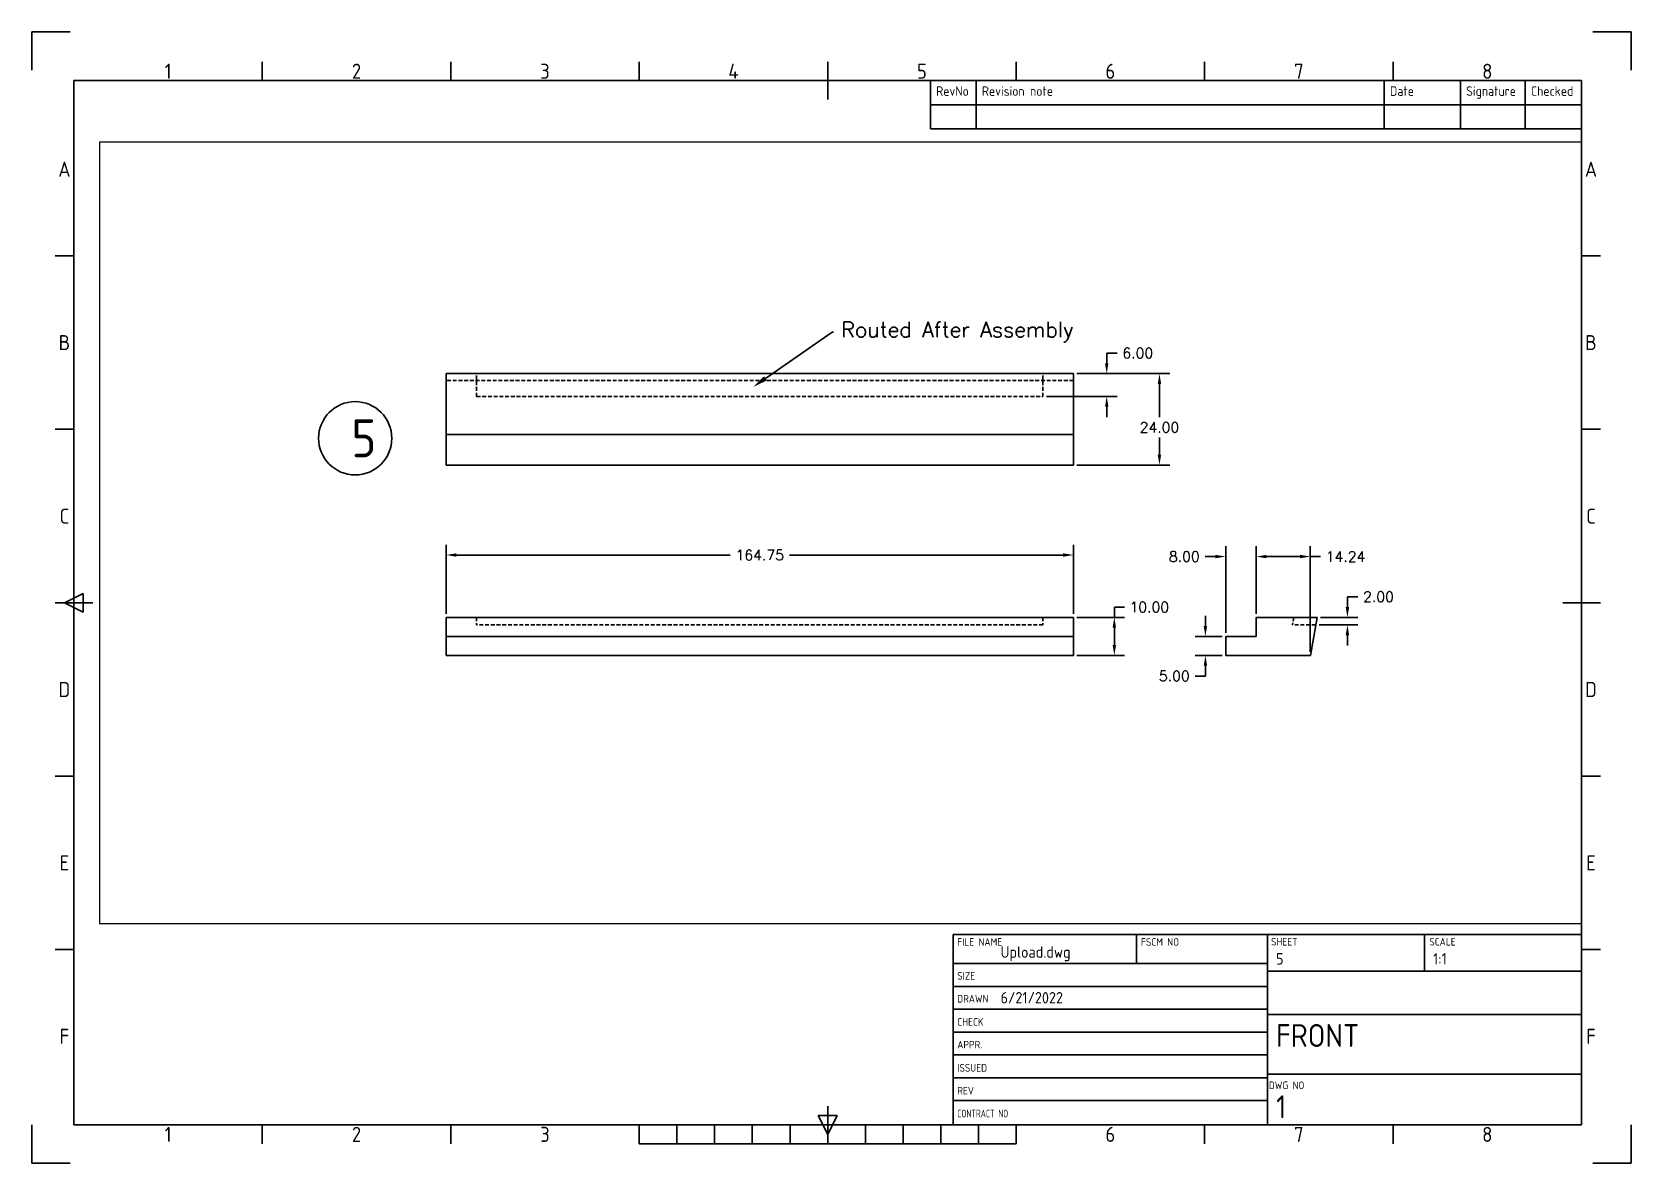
# Paper-space layout 'Front' of a CAD drawing. Header units: millimetres. Extents: x 0 to 420, y 0 to 297.
# The model-space entities are those that its viewports show. They can reach past a viewport. Long polylines and large blocks are cut down to what shows.
import ezdxf
from ezdxf import colors
from ezdxf.entities.mleader import LeaderData, LeaderLine
from ezdxf.enums import TextEntityAlignment as Align
from ezdxf.math import Vec2, Vec3

# ---------------------------------------------------------------- set-up
doc = ezdxf.new("R2010")
doc.units = ezdxf.units.MM
doc.linetypes.add('DASHEDX2', pattern=[1.5, 1, -0.5])
for name, color, linetype in [('Dim', 1, 'Continuous'), ('Hidden', 3, 'DASHEDX2'), ('Layer1', 5, 'Continuous'), ('Title Block', 7, 'Continuous'), ('Viewport', 40, 'Continuous'), ('Wood', 7, 'Continuous')]:
    doc.layers.add(name, color=color, linetype=linetype)
doc.styles.add('ACISOTS', font='isocp.shx', dxfattribs={"height": 1})
doc.styles.add('ISO Proportional', font='isocp.shx')
doc.styles.get("Standard").update_dxf_attribs({"font": 'simplex.shx'})
doc.dimstyles.new('Copy of Standard', dxfattribs={"dimscale": 15, "dimtxt": 0.18, "dimasz": 0.18, "dimexe": 0.18, "dimexo": 0.0625, "dimgap": 0.09, "dimtad": 0, "dimtih": 1, "dimtoh": 1, "dimzin": 0, "dimdsep": 46, "dimtxsty": 'Standard', "dimcen": 0.09, "dimadec": 0, "dimazin": 0, "dimtfac": 1, "dimtofl": 0, "dimtmove": 0, "dimatfit": 2, "dimfxl": 1, "dimtolj": 1, "dimtzin": 0, "dimarcsym": 0})

# ---------------------------------------------------------------- blocks, each defined once
blk = doc.blocks.new('*T3')
at = {"layer": 'Title Block', "color": 0, "lineweight": -2}
for p, q in [((0, 0), (12, 0)), ((0, 0), (0, -6.33)), ((12, 0), (119.19, 0)), ((12, 0), (12, -6.33)), ((119.19, 0), (139.19, 0)), ((119.19, 0), (119.19, -6.33)), ((139.19, 0), (156.21, 0)), ((139.19, 0), (139.19, -6.33)), ((156.21, 0), (171, 0)), ((156.21, 0), (156.21, -6.33)), ((171, 0), (171, -6.33)), ((0, -6.33), (12, -6.33)), ((0, -6.33), (0, -12.67)), ((12, -6.33), (119.19, -6.33)), ((12, -6.33), (12, -12.67)), ((119.19, -6.33), (139.19, -6.33)), ((119.19, -6.33), (119.19, -12.67)), ((139.19, -6.33), (156.21, -6.33)), ((139.19, -6.33), (139.19, -12.67)), ((156.21, -6.33), (171, -6.33)), ((156.21, -6.33), (156.21, -12.67)), ((171, -6.33), (171, -12.67)), ((0, -12.67), (12, -12.67)), ((12, -12.67), (119.19, -12.67)), ((119.19, -12.67), (139.19, -12.67)), ((139.19, -12.67), (156.21, -12.67)), ((156.21, -12.67), (171, -12.67))]:
    blk.add_line(p, q, dxfattribs=at)
at = {"layer": 'Title Block', "color": 0, "char_height": 2.5, "attachment_point": 1, "style": 'ISO Proportional'}
for s, insert, width in [('RevNo', (1.5, -1.5), 9), ('Revision note', (13.5, -1.5), 104.1871), ('Date', (120.69, -1.5), 17), ('Signature', (140.69, -1.5), 14.0204), ('Checked', (157.71, -1.5), 11.7925)]:
    blk.add_mtext(s, dxfattribs=dict(at, insert=insert, width=width))
blk = doc.blocks.new('Title Block')
at = {"layer": 'Title Block'}
for p, q in [((0, 297), (0, 287)), ((10, 297), (0, 297)), ((420, 297), (410, 297)), ((420, 287), (420, 297)), ((60.5, 284.23), (60.5, 289.18)), ((110, 284.23), (110, 289.18)), ((159.5, 284.23), (159.5, 289.18)), ((209, 279.28), (209, 289.18)), ((258.5, 284.23), (258.5, 289.18)), ((308, 284.23), (308, 289.18)), ((357.5, 284.23), (357.5, 289.18)), ((407, 284.23), (11, 284.23)), ((11, 284.23), (11, 10)), ((407, 10), (407, 284.23)), ((11, 238.19), (6.05, 238.19)), ((411.95, 238.19), (407, 238.19)), ((11, 192.66), (6.05, 192.66)), ((411.95, 192.66), (407, 192.66)), ((6.05, 147.12), (15.95, 147.12)), ((8.52, 147.12), (13.47, 149.59)), ((13.47, 144.64), (8.52, 147.12)), ((13.47, 149.59), (13.47, 144.64)), ((402.05, 147.12), (411.95, 147.12)), ((11, 101.58), (6.05, 101.58)), ((411.95, 101.58), (407, 101.58)), ((407, 60), (242, 60)), ((242, 10), (242, 60)), ((290.14, 60), (290.14, 52.38)), ((324.5, 10), (324.5, 60)), ((365.75, 50.35), (365.75, 60)), ((407, 10), (407, 60)), ((11, 56.03), (6.05, 56.03)), ((411.95, 56.03), (407, 56.03)), ((242, 52.38), (324.5, 52.38)), ((242, 46.38), (324.5, 46.38)), ((407, 50.35), (324.5, 50.35)), ((242, 40.38), (324.5, 40.38)), ((324.5, 39.01), (407, 39.01)), ((242, 34.38), (324.5, 34.38)), ((242, 28.38), (324.5, 28.38)), ((242, 22.38), (324.5, 22.38)), ((324.5, 23.29), (407, 23.29)), ((209, 10), (209, 14.95)), ((242, 16.38), (324.5, 16.38)), ((0, 0), (0, 10)), ((11, 10), (407, 10)), ((60.5, 5.05), (60.5, 10)), ((110, 5.05), (110, 10)), ((159.5, 5.05), (159.5, 10)), ((169.4, 5.05), (169.4, 10)), ((179.3, 5.05), (179.3, 10)), ((189.2, 5.05), (189.2, 10)), ((199.1, 5.05), (199.1, 10)), ((206.53, 12.47), (211.47, 12.47)), ((209, 7.52), (206.53, 12.47)), ((211.47, 12.47), (209, 7.52)), ((209, 10), (209, 5.05)), ((218.9, 5.05), (218.9, 10)), ((228.8, 5.05), (228.8, 10)), ((238.7, 5.05), (238.7, 10)), ((407, 10), (242, 10)), ((248.6, 5.05), (248.6, 10)), ((258.5, 5.05), (258.5, 10)), ((308, 5.05), (308, 10)), ((357.5, 5.05), (357.5, 10)), ((420, 0), (420, 10)), ((159.5, 5.05), (258.5, 5.05)), ((0, 0), (10, 0)), ((420, 0), (410, 0))]:
    blk.add_line(p, q, dxfattribs=at)
blk.add_blockref('*T3', (236, 284.23))
at = {"layer": 'Title Block', "style": 'ISO Proportional'}
for s, p in [('1', (35.75, 286.7)), ('2', (85.25, 286.7)), ('3', (134.75, 286.7)), ('4', (184.25, 286.7)), ('5', (233.75, 286.7)), ('6', (283.25, 286.7)), ('7', (332.75, 286.7)), ('8', (382.25, 286.7)), ('A', (8.52, 260.96)), ('A', (409.48, 260.96)), ('B', (8.52, 215.43)), ('B', (409.48, 215.43)), ('C', (8.52, 169.88)), ('C', (409.48, 169.88)), ('D', (8.52, 124.34)), ('D', (409.48, 124.34)), ('E', (8.52, 78.8)), ('E', (409.48, 78.8)), ('F', (8.52, 33.27)), ('F', (409.48, 33.27)), ('1', (35.75, 7.52)), ('2', (85.25, 7.52)), ('3', (134.75, 7.52)), ('6', (283.25, 7.52)), ('7', (332.75, 7.52)), ('8', (382.25, 7.52))]:
    blk.add_text(s, height=3.96, dxfattribs=at).set_placement(p, align=Align.MIDDLE)
at = {"layer": 'Title Block', "lineweight": 25, "style": 'ACISOTS'}
for s, p in [('FILE NAME', (243.03, 57.04)), ('FSCM NO', (291.3, 57.04)), ('SHEET', (325.45, 57.11)), ('SCALE', (367.03, 57.11)), ('SIZE', (243.03, 48.14)), ('DRAWN', (243.03, 42.14)), ('CHECK', (243.03, 36.05)), ('APPR.', (243.03, 30.08)), ('ISSUED', (243.03, 23.99)), ('REV', (243.03, 17.99))]:
    blk.add_text(s, height=2, dxfattribs=at).set_placement(p)
at = {"layer": 'Title Block', "lineweight": 25, "style": 'ACISOTS', "width": 0.683519}
blk.add_text('CONTRACT NO', height=2, dxfattribs=at).set_placement((243.03, 11.99))
at = {"layer": 'Title Block', "insert": (324.88, 21.41), "char_height": 2, "width": 8.8, "attachment_point": 1, "style": 'ACISOTS'}
blk.add_mtext('DWG NO', dxfattribs=at)
at = {"layer": 'Title Block', "lineweight": 35, "style": 'ACISOTS'}
for tag, p, height in [('FILE_NAME', (254.41, 53.9), 3), ('FSCM_NO', (293.68, 53.04), 3), ('SHEET', (326.77, 52.11), 3), ('SCALE', (368.02, 52.11), 3), ('SIZE', (254.7, 48.23), 3), ('DESIGN_ACTIVITY', (328.79, 43.14), 3.5), ('CHECK_DATE', (254.41, 41.9), 3), ('CHECK_DATE', (254.7, 36.14), 3), ('CHECKED_BY', (277.96, 36.14), 3), ('SHEETNAME', (326.77, 30.48), 6), ('APPROVAL_DATE', (254.7, 30.17), 3), ('APPROVED_BY', (277.96, 30.17), 3), ('ISSUE_DATE', (254.7, 24.08), 3), ('ISSUED_BY', (277.96, 24.08), 3), ('DRAWING_SUBTITLE', (328.79, 25.44), 3), ('REVISION', (254.7, 18.08), 3), ('SHEETNUMBER-NAME', (326.77, 11.76), 6), ('CONTRACT_NO', (254.7, 12.08), 3.5)]:
    blk.add_attdef(tag, p, '', height=height, dxfattribs=at)
blk = doc.blocks.new('*D73')
at = {"layer": 'Defpoints', "color": 0, "transparency": 16777216}
for p in [(3206.2, 662.99), (3206.2, 638.99), (3228.8, 638.99)]:
    blk.add_point(p, dxfattribs=at)
at = {"layer": 'Dim', "color": 0, "lineweight": -2, "transparency": 16777216}
for p, q in [((3207.13, 662.99), (3231.5, 662.99)), ((3228.8, 660.29), (3228.8, 651.59)), ((3228.8, 641.69), (3228.8, 646.19)), ((3207.13, 638.99), (3231.5, 638.99))]:
    blk.add_line(p, q, dxfattribs=at)
at = {"layer": 'Dim', "color": 0, "transparency": 16777216}
for points in [[(3228.35, 660.29), (3229.25, 660.29), (3228.8, 662.99)], [(3228.35, 641.69), (3229.25, 641.69), (3228.8, 638.99)]]:
    blk.add_solid(points, dxfattribs=at)
at = {"layer": 'Dim', "color": 0, "transparency": 16777216, "insert": (3228.8, 648.89), "char_height": 2.7, "attachment_point": 5}
blk.add_mtext('\\A1;24.00', dxfattribs=at)
blk = doc.blocks.new('*D74')
at = {"layer": 'Defpoints', "color": 0, "transparency": 16777216}
for p in [(3246.2, 614.95), (3254.2, 598.99), (3246.2, 593.99)]:
    blk.add_point(p, dxfattribs=at)
at = {"layer": 'Dim', "color": 0, "lineweight": -2, "transparency": 16777216}
for p, q in [((3246.2, 594.93), (3246.2, 617.65)), ((3254.2, 599.93), (3254.2, 617.65)), ((3243.5, 614.95), (3240.8, 614.95)), ((3256.9, 614.95), (3259.6, 614.95))]:
    blk.add_line(p, q, dxfattribs=at)
at = {"layer": 'Dim', "color": 0, "transparency": 16777216}
for points in [[(3243.5, 615.4), (3243.5, 614.5), (3246.2, 614.95)], [(3256.9, 615.4), (3256.9, 614.5), (3254.2, 614.95)]]:
    blk.add_solid(points, dxfattribs=at)
at = {"layer": 'Dim', "color": 0, "transparency": 16777216, "insert": (3235.33, 614.95), "char_height": 2.7, "attachment_point": 5}
blk.add_mtext('\\A1;8.00', dxfattribs=at)
blk = doc.blocks.new('*D75')
at = {"layer": 'Defpoints', "color": 0, "transparency": 16777216}
for p in [(3246.2, 593.99), (3240.87, 588.99), (3246.2, 588.99)]:
    blk.add_point(p, dxfattribs=at)
at = {"layer": 'Dim', "color": 0, "lineweight": -2, "transparency": 16777216}
for p, q in [((3240.87, 596.69), (3240.87, 599.39)), ((3245.26, 593.99), (3238.17, 593.99)), ((3245.26, 588.99), (3238.17, 588.99)), ((3240.87, 586.29), (3240.87, 583.59)), ((3240.87, 583.59), (3238.17, 583.59))]:
    blk.add_line(p, q, dxfattribs=at)
at = {"layer": 'Dim', "color": 0, "transparency": 16777216}
for points in [[(3240.42, 596.69), (3241.32, 596.69), (3240.87, 593.99)], [(3240.42, 586.29), (3241.32, 586.29), (3240.87, 588.99)]]:
    blk.add_solid(points, dxfattribs=at)
at = {"layer": 'Dim', "color": 0, "transparency": 16777216, "insert": (3232.7, 583.59), "char_height": 2.7, "attachment_point": 5}
blk.add_mtext('\\A1;5.00', dxfattribs=at)
blk = doc.blocks.new('*D76')
at = {"layer": 'Defpoints', "color": 0, "transparency": 16777216}
for p in [(3206.2, 615.36), (3041.45, 598.99), (3206.2, 598.99)]:
    blk.add_point(p, dxfattribs=at)
at = {"layer": 'Dim', "color": 0, "lineweight": -2, "transparency": 16777216}
for p, q in [((3041.45, 599.93), (3041.45, 618.06)), ((3206.2, 599.93), (3206.2, 618.06)), ((3044.15, 615.36), (3116.04, 615.36)), ((3203.5, 615.36), (3131.6, 615.36))]:
    blk.add_line(p, q, dxfattribs=at)
at = {"layer": 'Dim', "color": 0, "transparency": 16777216}
for points in [[(3044.15, 615.81), (3044.15, 614.91), (3041.45, 615.36)], [(3203.5, 615.81), (3203.5, 614.91), (3206.2, 615.36)]]:
    blk.add_solid(points, dxfattribs=at)
at = {"layer": 'Dim', "color": 0, "transparency": 16777216, "insert": (3123.82, 615.36), "char_height": 2.7, "attachment_point": 5}
blk.add_mtext('\\A1;164.75', dxfattribs=at)
blk = doc.blocks.new('*D77')
at = {"layer": 'Defpoints', "color": 0, "transparency": 16777216}
for p in [(3206.2, 598.99), (3216.95, 598.99), (3206.2, 588.99)]:
    blk.add_point(p, dxfattribs=at)
at = {"layer": 'Dim', "color": 0, "lineweight": -2, "transparency": 16777216}
for p, q in [((3216.95, 598.99), (3216.95, 601.69)), ((3216.95, 601.69), (3219.65, 601.69)), ((3207.13, 598.99), (3219.65, 598.99)), ((3216.95, 591.69), (3216.95, 596.29)), ((3207.13, 588.99), (3219.65, 588.99))]:
    blk.add_line(p, q, dxfattribs=at)
at = {"layer": 'Dim', "color": 0, "transparency": 16777216}
for points in [[(3216.5, 596.29), (3217.4, 596.29), (3216.95, 598.99)], [(3216.5, 591.69), (3217.4, 591.69), (3216.95, 588.99)]]:
    blk.add_solid(points, dxfattribs=at)
at = {"layer": 'Dim', "color": 0, "transparency": 16777216, "insert": (3226.14, 601.69), "char_height": 2.7, "attachment_point": 5}
blk.add_mtext('\\A1;10.00', dxfattribs=at)
blk = doc.blocks.new('*D78')
at = {"layer": 'Defpoints', "color": 0, "transparency": 16777216}
for p in [(3206.2, 662.99), (3214.95, 662.99), (3198.2, 656.99)]:
    blk.add_point(p, dxfattribs=at)
at = {"layer": 'Dim', "color": 0, "lineweight": -2, "transparency": 16777216}
for p, q in [((3214.95, 665.69), (3214.95, 668.39)), ((3214.95, 668.39), (3217.65, 668.39)), ((3207.13, 662.99), (3217.65, 662.99)), ((3199.13, 656.99), (3217.65, 656.99)), ((3214.95, 654.29), (3214.95, 651.59))]:
    blk.add_line(p, q, dxfattribs=at)
at = {"layer": 'Dim', "color": 0, "transparency": 16777216}
for points in [[(3214.5, 665.69), (3215.4, 665.69), (3214.95, 662.99)], [(3214.5, 654.29), (3215.4, 654.29), (3214.95, 656.99)]]:
    blk.add_solid(points, dxfattribs=at)
at = {"layer": 'Dim', "color": 0, "transparency": 16777216, "insert": (3223.12, 668.39), "char_height": 2.7, "attachment_point": 5}
blk.add_mtext('\\A1;6.00', dxfattribs=at)
blk = doc.blocks.new('*D79')
at = {"layer": 'Defpoints', "color": 0, "transparency": 16777216}
for p in [(3269.84, 596.99), (3270.2, 598.99), (3278.17, 598.99)]:
    blk.add_point(p, dxfattribs=at)
at = {"layer": 'Dim', "color": 0, "lineweight": -2, "transparency": 16777216}
for p, q in [((3278.17, 601.69), (3278.17, 604.39)), ((3278.17, 604.39), (3280.87, 604.39)), ((3270.78, 596.99), (3280.87, 596.99)), ((3271.13, 598.99), (3280.87, 598.99)), ((3278.17, 594.29), (3278.17, 591.59))]:
    blk.add_line(p, q, dxfattribs=at)
at = {"layer": 'Dim', "color": 0, "transparency": 16777216}
for points in [[(3277.72, 601.69), (3278.62, 601.69), (3278.17, 598.99)], [(3277.72, 594.29), (3278.62, 594.29), (3278.17, 596.99)]]:
    blk.add_solid(points, dxfattribs=at)
at = {"layer": 'Dim', "color": 0, "transparency": 16777216, "insert": (3286.34, 604.39), "char_height": 2.7, "attachment_point": 5}
blk.add_mtext('\\A1;2.00', dxfattribs=at)
blk = doc.blocks.new('*D131')
at = {"layer": 'Defpoints', "color": 0, "transparency": 16777216}
for p in [(3254.2, 614.95), (3254.2, 598.99), (3268.43, 588.99)]:
    blk.add_point(p, dxfattribs=at)
at = {"layer": 'Dim', "color": 0, "lineweight": -2, "transparency": 16777216}
for p, q in [((3254.2, 599.93), (3254.2, 617.65)), ((3268.43, 589.93), (3268.43, 617.65)), ((3256.9, 614.95), (3265.73, 614.95)), ((3268.43, 614.95), (3271.13, 614.95))]:
    blk.add_line(p, q, dxfattribs=at)
at = {"layer": 'Dim', "color": 0, "transparency": 16777216}
for points in [[(3256.9, 615.4), (3256.9, 614.5), (3254.2, 614.95)], [(3265.73, 615.4), (3265.73, 614.5), (3268.43, 614.95)]]:
    blk.add_solid(points, dxfattribs=at)
at = {"layer": 'Dim', "color": 0, "transparency": 16777216, "insert": (3277.69, 614.95), "char_height": 2.7, "attachment_point": 5}
blk.add_mtext('\\A1;14.24', dxfattribs=at)

msp = doc.modelspace()

# ---------------------------------------------------------------- linework, layer by layer
at = {"layer": 'Hidden'}
for p, q in [((3206.197, 661.228), (3041.447, 661.228)), ((3049.447, 656.992), (3049.447, 662.992)), ((3198.197, 656.992), (3198.197, 662.992)), ((3049.447, 656.992), (3198.197, 656.992)), ((3049.447, 598.992), (3049.447, 596.992)), ((3198.197, 596.992), (3049.447, 596.992)), ((3198.197, 598.992), (3198.197, 596.992)), ((3264.105, 598.992), (3263.752, 596.992)), ((3269.845, 596.992), (3263.752, 596.992))]:
    msp.add_line(p, q, dxfattribs=at)
at = {"layer": 'Layer1'}
msp.add_circle((3017.559, 646.015), 9.618, dxfattribs=at)
at = {"layer": 'Wood'}
for p, q in [((3041.447, 662.992), (3206.197, 662.992)), ((3041.447, 662.992), (3041.447, 638.992)), ((3206.197, 662.992), (3206.197, 638.992)), ((3041.447, 646.992), (3206.197, 646.992)), ((3041.447, 638.992), (3206.197, 638.992)), ((3041.447, 598.992), (3206.197, 598.992)), ((3041.447, 598.992), (3041.447, 588.992)), ((3206.197, 598.992), (3206.197, 588.992)), ((3270.197, 598.992), (3254.197, 598.992)), ((3254.197, 598.992), (3254.197, 593.992)), ((3270.197, 598.992), (3268.434, 588.992)), ((3041.447, 593.992), (3206.197, 593.992)), ((3254.197, 593.992), (3246.197, 593.992)), ((3246.197, 593.992), (3246.197, 588.992)), ((3041.447, 588.992), (3206.197, 588.992)), ((3268.434, 588.992), (3246.197, 588.992))]:
    msp.add_line(p, q, dxfattribs=at)

# ---------------------------------------------------------------- texts
at = {"layer": 'Layer1', "insert": (3016.559, 651.015), "char_height": 10, "attachment_point": 1, "style": 'ISO Proportional'}
msp.add_mtext_dynamic_manual_height_columns('5', width=25.64739, gutter_width=12.5, heights=[0], dxfattribs=at)

# ---------------------------------------------------------------- dimensions: what is measured, and where the dimension line sits
at = {"layer": 'Dim'}
for base, p1, p2, angle, picture, middle in [((3214.951, 662.992), (3198.197, 656.992), (3206.197, 662.992), 90, '*D78', (3223.116, 668.392)), ((3278.174, 598.992), (3269.845, 596.992), (3270.197, 598.992), 90, '*D79', (3286.338, 604.392)), ((3216.946, 598.992), (3206.197, 588.992), (3206.197, 598.992), 90, '*D77', (3226.139, 601.692)), ((3240.867, 588.992), (3246.197, 593.992), (3246.197, 588.992), 270, '*D75', (3232.703, 583.592))]:
    dim = msp.add_linear_dim(base=base, p1=p1, p2=p2, angle=angle, dimstyle='Copy of Standard', dxfattribs=at)
    dim.commit()
    dim.dimension.update_dxf_attribs({"geometry": picture, "text_midpoint": middle})
dim = msp.add_linear_dim(base=(3228.797, 638.992), p1=(3206.197, 662.992), p2=(3206.197, 638.992), angle=90, dimstyle='Copy of Standard', dxfattribs=at)
dim.commit()
dim.dimension.update_dxf_attribs({"geometry": '*D73', "text_midpoint": (3228.797, 648.894), "dimtype": 160})
dim = msp.add_linear_dim(base=(3206.197, 615.36), p1=(3041.447, 598.992), p2=(3206.197, 598.992), dimstyle='Copy of Standard', dxfattribs=at)
dim.commit()
dim.dimension.update_dxf_attribs({"geometry": '*D76', "text_midpoint": (3123.822, 615.36)})
for base, p1, p2, picture, middle in [((3246.197, 614.945), (3254.197, 598.992), (3246.197, 593.992), '*D74', (3235.333, 614.945)), ((3254.197, 614.945), (3268.434, 588.992), (3254.197, 598.992), '*D131', (3277.691, 614.945))]:
    dim = msp.add_linear_dim(base=base, p1=p1, p2=p2, dimstyle='Copy of Standard', dxfattribs=at)
    dim.commit()
    dim.dimension.update_dxf_attribs({"geometry": picture, "text_midpoint": middle, "dimtype": 160})

# ---------------------------------------------------------------- leaders
ml = msp.add_multileader_mtext('Standard', dxfattribs=at)
ml.set_content('Routed After Assembly', color=256)
ml.set_leader_properties()
ml.build(insert=Vec2(0, 0))
ml.multileader.update_dxf_attribs({"text_right_attachment_type": 6, "dogleg_length": 0.36})
ctx = ml.context
ctx.base_point, ctx.plane_origin = Vec3(3143.227, 673.887), Vec3(3122.034, 659.475)
ctx.right_attachment = 6
notes = []
notes.append((ctx, [(0, (1, 1, 0), (3142.867, 673.887), (1, 0), 0.36, [(0, [(3122.034, 659.475)], 0, [])])]))
ctx.mtext.insert, ctx.mtext.flow_direction = Vec3(3145.227, 676.554), 5
for ctx, leaders in notes:
    for number, flags, end, landing, length, lines in leaders:
        leader = LeaderData()
        leader.index, (leader.has_last_leader_line, leader.has_dogleg_vector, leader.attachment_direction) = number, flags
        leader.last_leader_point, leader.dogleg_vector, leader.dogleg_length = Vec3(end), Vec3(landing), length
        for number, points, colour, breaks in lines:
            line = LeaderLine()
            line.index, line.vertices, line.color, line.breaks = number, Vec3.list(points), colors.encode_raw_color(colour), breaks
            leader.lines.append(line)
        ctx.leaders.append(leader)

psp = doc.layouts.new('Front')

# ---------------------------------------------------------------- block references
ref = psp.add_blockref('Title Block', (0, 0))
ref.add_attrib('SHEETNAME', 'FRONT', (326.77, 30.48), dxfattribs={"layer": 'Title Block', "lineweight": 35, "height": 6, "style": 'ACISOTS'})
ref.add_attrib('SHEETNUMBER-NAME', '1', (326.77, 11.76), dxfattribs={"layer": 'Title Block', "lineweight": 35, "height": 6, "style": 'ACISOTS'})
ref.add_attrib('SCALE', '1:1', (368.02, 52.11), dxfattribs={"layer": 'Title Block', "lineweight": 35, "height": 3, "style": 'ACISOTS'})
ref.add_attrib('SHEET', '5', (326.77, 52.11), dxfattribs={"layer": 'Title Block', "lineweight": 35, "height": 3, "style": 'ACISOTS'})
ref.add_attrib('FILE_NAME', 'Upload.dwg', (254.41, 53.9), dxfattribs={"layer": 'Title Block', "lineweight": 35, "height": 3, "style": 'ACISOTS'})
ref.add_attrib('CHECK_DATE', '6/21/2022', (254.41, 41.9), dxfattribs={"layer": 'Title Block', "lineweight": 35, "height": 3, "style": 'ACISOTS'})

# ---------------------------------------------------------------- viewports
at = {"layer": 'Viewport'}
psp.add_viewport(center=(212.35, 165.47), size=(389.31, 205.1466), view_center_point=(3145.011, 621.174), view_height=205.1466, dxfattribs=at)

doc.saveas('drawing.dxf')
